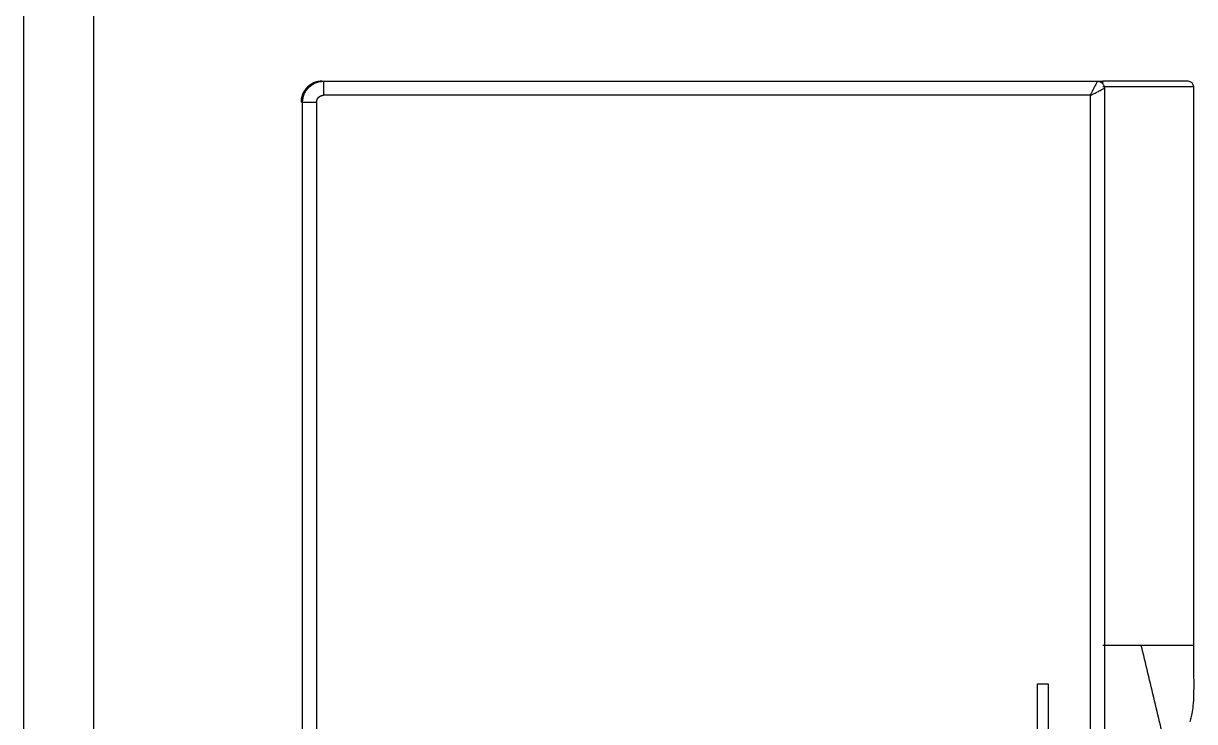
# Model space of a CAD drawing. Header units: millimetres. Extents: x -33000 to 294000, y 0 to 42408.
# Drawn here: x 194056.2 to 194223.4, y 18344.2 to 18443.8 of the extents above; entities that cross this region are included whole.
import ezdxf

# ---------------------------------------------------------------- set-up
doc = ezdxf.new("R2010")
doc.units = ezdxf.units.MM
doc.header["$LTSCALE"] = 50
doc.layers.add('arch', color=8, linetype='Continuous')

# ---------------------------------------------------------------- blocks, each defined once
blk = doc.blocks.new('A$C6CF502EC')
for p, q in [((-136.32, -165), (-136.32, -137)), ((-134.82, -137), (-134.82, -165)), ((-134.82, -165), (-136.32, -165)), ((-157.11, -170.47), (-157.11, -250.2)), ((-157.11, -250.2), (-144.11, -250.2)), ((-144.11, -250.65), (-144.11, -251)), ((-156.31, -251), (-144.11, -251)), ((-32.64, -251), (-144.11, -251))]:
    blk.add_line(p, q)
blk.add_arc((-156.31, -250.2), 0.8, 180, 270)
for points in [[(-144.36, -250), (-144.36, -9.5)], [(-142.36, -9.49), (-142.36, -249)], [(-31.86, -248), (-31.86, -94.26)], [(-29.86, -95.31), (-29.86, -248)], [(-142.36, -249), (-32.86, -249)], [(-32.86, -251), (-143.36, -251)]]:
    blk.add_open_spline(points, degree=1)
for points, knots in [([(-157.24, -138.66), (-157.08, -139.32), (-156.92, -139.98), (-156.6, -141.31), (-156.36, -142.31), (-156.13, -143.31), (-155.97, -143.97), (-155.89, -144.31), (-155.65, -145.3), (-155.17, -147.3), (-154.54, -149.96), (-154.06, -151.95), (-153.74, -153.28), (-153.58, -153.95), (-153.11, -155.94), (-152.79, -157.27), (-152.16, -159.92), (-151.84, -161.25), (-150.89, -165.23), (-150.26, -167.88), (-149.62, -170.52)], [0, 0, 0, 0, 0.0625, 0.0625, 0.125, 0.15625, 0.15625, 0.1875, 0.1875, 0.25, 0.375, 0.4375, 0.4375, 0.5, 0.5, 0.625, 0.625, 0.75, 0.75, 1, 1, 1, 1]), ([(-156.6, -159.63), (-156.64, -159.72), (-156.72, -160.01), (-156.91, -160.76), (-157.14, -162.44), (-157.17, -164.86), (-157.12, -167.8), (-157.11, -169.56), (-157.11, -170.52)], [0, 0, 0, 0, 0.078678, 0.177638, 0.289308, 0.581836, 0.773984, 1, 1, 1, 1]), ([(-149.62, -170.52), (-150.18, -170.52), (-150.72, -170.52), (-151.74, -170.52), (-152.23, -170.52), (-153.15, -170.52), (-153.59, -170.52), (-154.38, -170.52), (-154.75, -170.52), (-155.41, -170.52), (-155.7, -170.52), (-156.21, -170.52), (-156.42, -170.52), (-156.76, -170.52), (-156.89, -170.52), (-157.07, -170.52), (-157.11, -170.52), (-157.11, -170.52)], [0, 0, 0, 0, 0.125, 0.125, 0.25, 0.25, 0.375, 0.375, 0.5, 0.5, 0.625, 0.625, 0.75, 0.75, 0.875, 0.875, 1, 1, 1, 1]), ([(-144.11, -170.52), (-144.58, -170.52), (-145.06, -170.52), (-146, -170.52), (-146.47, -170.52), (-147.4, -170.52), (-147.86, -170.52), (-148.75, -170.52), (-149.19, -170.52), (-149.62, -170.52)], [0, 0, 0, 0, 0.25, 0.25, 0.5, 0.5, 0.75, 0.75, 1, 1, 1, 1]), ([(-142.36, -249), (-142.42, -249.02), (-142.54, -249.07), (-142.78, -249.18), (-143.16, -249.38), (-143.65, -249.64), (-143.97, -249.81), (-144.17, -249.91), (-144.23, -249.94), (-144.33, -249.99), (-144.36, -250), (-144.36, -250)], [0, 0, 0, 0, 0.0625, 0.125, 0.25, 0.5, 0.75, 0.75, 0.875, 0.875, 1, 1, 1, 1]), ([(-143.36, -251), (-143.36, -251), (-143.35, -250.97), (-143.3, -250.87), (-143.21, -250.69), (-142.99, -250.29), (-142.73, -249.8), (-142.54, -249.42), (-142.43, -249.18), (-142.38, -249.06), (-142.36, -249)], [0, 0, 0, 0, 0.125, 0.125, 0.25, 0.5, 0.75, 0.875, 0.9375, 1, 1, 1, 1]), ([(-29.86, -248), (-29.86, -248.2), (-29.88, -248.39), (-29.96, -248.78), (-30.01, -248.97), (-30.16, -249.33), (-30.26, -249.5), (-30.47, -249.83), (-30.6, -249.98), (-30.88, -250.26), (-31.03, -250.39), (-31.36, -250.6), (-31.53, -250.7), (-31.89, -250.85), (-32.08, -250.9), (-32.47, -250.98), (-32.66, -251), (-32.86, -251)], [0, 0, 0, 0, 0.125, 0.125, 0.25, 0.25, 0.375, 0.375, 0.5, 0.5, 0.625, 0.625, 0.75, 0.75, 0.875, 0.875, 1, 1, 1, 1]), ([(-32.86, -251), (-32.86, -251), (-32.86, -251), (-32.86, -251), (-32.86, -250.96), (-32.86, -250.79), (-32.86, -250.42), (-32.86, -249.92), (-32.86, -249.42), (-32.86, -249.17), (-32.86, -249)], [0, 0, 0, 0, 0.000393, 0.017217, 0.089223, 0.16123, 0.449255, 0.73728, 0.881292, 1, 1, 1, 1]), ([(-32.64, -251), (-32.63, -251), (-32.61, -251), (-32.59, -251), (-32.56, -251), (-32.54, -251), (-32.51, -251), (-32.48, -251), (-32.46, -250.99), (-32.43, -250.99), (-32.41, -250.99), (-32.38, -250.99), (-32.36, -250.99), (-32.33, -250.98), (-32.31, -250.98), (-32.28, -250.98), (-32.26, -250.98), (-32.24, -250.97), (-32.21, -250.97), (-32.19, -250.97), (-32.16, -250.96), (-32.14, -250.96), (-32.12, -250.95), (-32.09, -250.95), (-32.07, -250.95), (-32.05, -250.94), (-32.02, -250.94), (-32, -250.93), (-31.98, -250.93), (-31.96, -250.92), (-31.93, -250.92), (-31.91, -250.91), (-31.89, -250.9), (-31.87, -250.9), (-31.84, -250.89), (-31.82, -250.89), (-31.8, -250.88), (-31.78, -250.87), (-31.76, -250.87), (-31.74, -250.86), (-31.72, -250.85), (-31.7, -250.85), (-31.67, -250.84), (-31.65, -250.83), (-31.63, -250.83), (-31.61, -250.82), (-31.59, -250.81), (-31.57, -250.8), (-31.55, -250.8), (-31.53, -250.79), (-31.51, -250.78), (-31.5, -250.77), (-31.48, -250.77), (-31.46, -250.76), (-31.44, -250.75), (-31.42, -250.74), (-31.4, -250.73), (-31.38, -250.72), (-31.36, -250.72), (-31.35, -250.71), (-31.33, -250.7), (-31.31, -250.69), (-31.29, -250.68), (-31.28, -250.67), (-31.26, -250.66), (-31.24, -250.65), (-31.22, -250.65), (-31.21, -250.64), (-31.19, -250.63), (-31.17, -250.62), (-31.16, -250.61), (-31.14, -250.6), (-31.12, -250.59), (-31.11, -250.58), (-31.09, -250.57), (-31.08, -250.56), (-31.06, -250.55), (-31.05, -250.54), (-31.03, -250.53), (-31.02, -250.52), (-31, -250.51), (-30.99, -250.5), (-30.97, -250.49), (-30.96, -250.48), (-30.94, -250.47), (-30.93, -250.47), (-30.91, -250.46), (-30.9, -250.45), (-30.89, -250.44), (-30.87, -250.43), (-30.86, -250.42), (-30.85, -250.41), (-30.83, -250.4), (-30.82, -250.39), (-30.81, -250.38), (-30.79, -250.37), (-30.78, -250.36), (-30.77, -250.35), (-30.76, -250.34), (-30.74, -250.33), (-30.73, -250.32), (-30.72, -250.31), (-30.71, -250.3), (-30.7, -250.29), (-30.69, -250.28), (-30.67, -250.27), (-30.66, -250.26), (-30.65, -250.25), (-30.64, -250.24), (-30.63, -250.23), (-30.62, -250.22), (-30.61, -250.21), (-30.6, -250.2), (-30.59, -250.19), (-30.58, -250.18), (-30.57, -250.17), (-30.56, -250.16), (-30.55, -250.15), (-30.54, -250.14), (-30.53, -250.13), (-30.51, -250.11), (-30.48, -250.08), (-30.44, -250.04), (-30.41, -250), (-30.37, -249.96), (-30.34, -249.92), (-30.3, -249.88), (-30.27, -249.84), (-30.24, -249.8), (-30.21, -249.75), (-30.17, -249.71), (-30.15, -249.67), (-30.12, -249.62), (-30.09, -249.58), (-30.06, -249.54), (-30.03, -249.49), (-30.01, -249.44), (-29.98, -249.4), (-29.96, -249.35), (-29.94, -249.31), (-29.92, -249.26), (-29.89, -249.21), (-29.87, -249.17), (-29.85, -249.12), (-29.84, -249.07), (-29.82, -249.02), (-29.8, -248.97), (-29.78, -248.93), (-29.77, -248.88), (-29.76, -248.83), (-29.74, -248.78), (-29.73, -248.73), (-29.72, -248.68), (-29.71, -248.63), (-29.7, -248.59), (-29.69, -248.54), (-29.68, -248.49), (-29.67, -248.44), (-29.66, -248.39), (-29.66, -248.34), (-29.65, -248.29), (-29.65, -248.24), (-29.64, -248.19), (-29.64, -248.15), (-29.64, -248.1), (-29.64, -248.05), (-29.64, -248.02), (-29.64, -248)], [0, 0, 0, 0, 0.005532, 0.011042, 0.016529, 0.021994, 0.027436, 0.032856, 0.038253, 0.043627, 0.048979, 0.054309, 0.059616, 0.0649, 0.070162, 0.075401, 0.080618, 0.085812, 0.090984, 0.096133, 0.10126, 0.106364, 0.111446, 0.116505, 0.121541, 0.126555, 0.131547, 0.136515, 0.141462, 0.146386, 0.151287, 0.156166, 0.161022, 0.165855, 0.170666, 0.175455, 0.180221, 0.184965, 0.189686, 0.194384, 0.19906, 0.203713, 0.208344, 0.212952, 0.217538, 0.222101, 0.226642, 0.23116, 0.235656, 0.240129, 0.244579, 0.249007, 0.253413, 0.257795, 0.262156, 0.266494, 0.270809, 0.275102, 0.279372, 0.283619, 0.287845, 0.292047, 0.296227, 0.300385, 0.30452, 0.308632, 0.312722, 0.316789, 0.320834, 0.324857, 0.328856, 0.332833, 0.336788, 0.34072, 0.34463, 0.348517, 0.352381, 0.356223, 0.360043, 0.36384, 0.367614, 0.371366, 0.375095, 0.378802, 0.382486, 0.386148, 0.389787, 0.393404, 0.396998, 0.400569, 0.404118, 0.407645, 0.411149, 0.41463, 0.418089, 0.421525, 0.424939, 0.42833, 0.431699, 0.435045, 0.438369, 0.44167, 0.444948, 0.448204, 0.451438, 0.454649, 0.457837, 0.461003, 0.464146, 0.467267, 0.470365, 0.473441, 0.476494, 0.479525, 0.482533, 0.485519, 0.488482, 0.491422, 0.49434, 0.497236, 0.500109, 0.511564, 0.522994, 0.534397, 0.545774, 0.557125, 0.56845, 0.579749, 0.591021, 0.602268, 0.613488, 0.624682, 0.63585, 0.646992, 0.658107, 0.669197, 0.68026, 0.691297, 0.702308, 0.713293, 0.724251, 0.735184, 0.74609, 0.75697, 0.767824, 0.778652, 0.789454, 0.80023, 0.810979, 0.821702, 0.8324, 0.843071, 0.853716, 0.864334, 0.874927, 0.885493, 0.896034, 0.906548, 0.917036, 0.927498, 0.937934, 0.948343, 0.958727, 0.969084, 0.979416, 0.989721, 1, 1, 1, 1]), ([(-29.86, -248), (-29.86, -248), (-29.86, -248), (-29.9, -248), (-30.07, -248), (-30.44, -248), (-30.94, -248), (-31.44, -248), (-31.69, -248), (-31.86, -248)], [0, 0, 0, 0, 0.016831, 0.088865, 0.160899, 0.449036, 0.737173, 0.881241, 1, 1, 1, 1]), ([(-29.86, -248), (-29.82, -248), (-29.79, -248), (-29.73, -248), (-29.71, -248), (-29.67, -248), (-29.66, -248), (-29.64, -248), (-29.64, -248), (-29.64, -248)], [0, 0, 0, 0, 0.244427, 0.244427, 0.496285, 0.496285, 0.748142, 0.748142, 1, 1, 1, 1]), ([(-143.36, -251), (-143.42, -251), (-143.49, -250.99), (-143.62, -250.97), (-143.68, -250.95), (-143.8, -250.9), (-143.86, -250.87), (-143.97, -250.8), (-144.02, -250.75), (-144.11, -250.66), (-144.15, -250.61), (-144.23, -250.5), (-144.26, -250.44), (-144.31, -250.32), (-144.33, -250.26), (-144.35, -250.13), (-144.36, -250.07), (-144.36, -250)], [0, 0, 0, 0, 0.125, 0.125, 0.25, 0.25, 0.375, 0.375, 0.5, 0.5, 0.625, 0.625, 0.75, 0.75, 0.875, 0.875, 1, 1, 1, 1])]:
    blk.add_open_spline(points, degree=3, knots=knots)
blk.add_rational_spline([(-31.86, -248), (-31.86, -248.59), (-32.27, -249), (-32.86, -249)], [1, 0.804737854124, 0.804737854124, 1], degree=3)

msp = doc.modelspace()

# ---------------------------------------------------------------- linework, layer by layer
at = {"layer": 'arch'}
for p, q in [((194056.21, 18669.6), (194056.21, 16279.6)), ((194066.21, 18659.6), (194066.21, 16289.6))]:
    msp.add_line(p, q, dxfattribs=at)

# ---------------------------------------------------------------- block references
at = {"layer": 'arch', "rotation": 180}
msp.add_blockref('A$C6CF502EC', (194066.21, 18184.6), dxfattribs=at)

doc.saveas('drawing.dxf')
